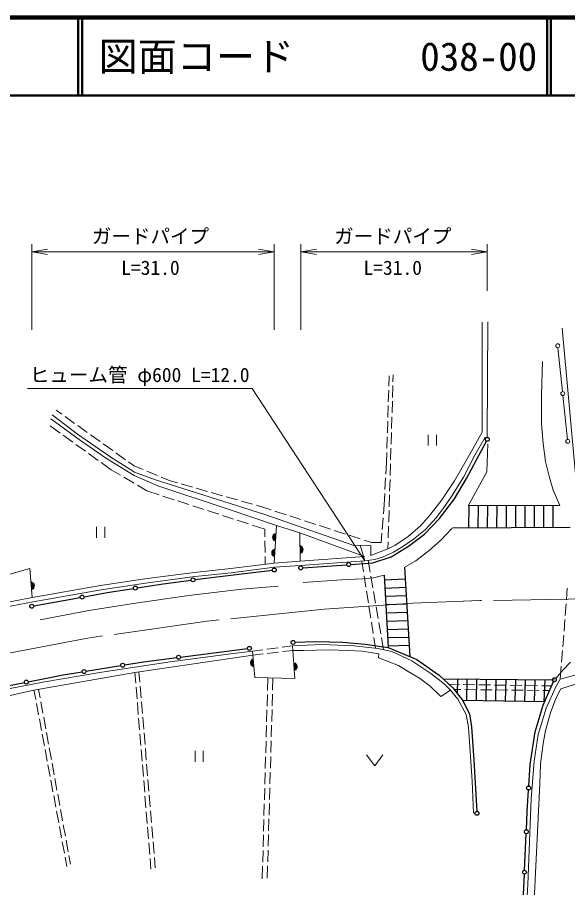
# Model space of a CAD drawing. Units: millimetres, scale not verified. Extents: x 40000 to 680000, y 20000 to 380000.
# Drawn here: x 109978 to 180374, y 268639 to 380000 of the extents above; entities that cross this region are included whole.
import ezdxf
from ezdxf.enums import TextEntityAlignment as Align

# ---------------------------------------------------------------- set-up
doc = ezdxf.new("R2010")
doc.units = ezdxf.units.MM
doc.header["$LTSCALE"] = 1000
doc.linetypes.add('CHAIN', pattern=[18.5, 12, -1.5, 3.5, -1.5])
for name, color, linetype, lineweight in [('M-BMK', 2, 'CHAIN', 13), ('M-STR-HTXT', 7, 'Continuous', 13), ('M-STR-STRC', 7, 'Continuous', 25), ('M-TTL', 2, 'Continuous', 140), ('M-TTL-LINE', 7, 'Continuous', 50), ('M-WORK', 1, 'Continuous', 13)]:
    doc.layers.add(name, color=color, linetype=linetype, lineweight=lineweight)
doc.layers.add('M-TTL-TXT', color=7, linetype='Continuous')
doc.styles.add('ＭＳ ゴシック', font='')
doc.styles.get('ＭＳ ゴシック').set_extended_font_data('MS Gothic')

# ---------------------------------------------------------------- blocks, each defined once
blk = doc.blocks.new('open_arrow')
at = {"color": 0, "linetype": 'Continuous', "lineweight": -2}
blk.add_lwpolyline([(7.5, 1.25), (0, 0), (7.5, -1.25)], dxfattribs=at)

msp = doc.modelspace()

# ---------------------------------------------------------------- linework, layer by layer
at = {"layer": 'M-BMK'}
for p, q in [((169139, 305369), (160587, 305049)), ((182872, 305578), (169139, 305369)), ((149238, 304290), (134253, 302731)), ((160587, 305049), (149238, 304290)), ((134253, 302731), (118748, 300534)), ((118748, 300534), (104362, 297776))]:
    msp.add_line(p, q, dxfattribs=at)
at = {"layer": 'M-STR-HTXT'}
for p, q in [((111818, 340000), (111818, 351000)), ((142845, 340000), (142845, 351000)), ((146228, 340000), (146228, 351000)), ((170102, 345000), (170102, 351000)), ((111818, 350000), (142845, 350000)), ((146228, 350000), (170102, 350000)), ((154423, 310443), (153831, 312445))]:
    msp.add_line(p, q, dxfattribs=at)
msp.add_lwpolyline([(154423, 310443), (140000, 332500), (111250, 332500)], dxfattribs=at)
at = {"layer": 'M-STR-STRC'}
for p, q in [((167435, 320982), (169984, 325781)), ((165889, 318398), (167435, 320982)), ((163971, 315867), (165889, 318398)), ((179368, 317554), (167646, 317474)), ((167753, 317475), (167690, 314688)), ((168944, 317483), (168892, 314694)), ((170136, 317491), (170093, 314700)), ((171328, 317499), (171295, 314707)), ((172520, 317507), (172497, 314713)), ((173711, 317515), (173699, 314720)), ((174903, 317524), (174901, 314726)), ((176095, 317532), (176102, 314732)), ((177287, 317540), (177304, 314739)), ((178478, 317548), (178506, 314745)), ((162053, 313869), (163971, 315867)), ((165648, 314677), (180700, 314757)), ((160002, 312324), (162053, 313869)), ((157791, 310965), (160002, 312324)), ((155446, 310192), (157791, 310965)), ((146478, 309570), (152124, 309962)), ((152623, 309997), (155446, 310192)), ((160233, 298189), (159558, 309625)), ((132690, 308053), (136238, 308514)), ((136238, 308514), (142597, 309258)), ((156894, 308613), (157395, 299377)), ((125309, 307008), (128646, 307528)), ((128646, 307528), (132194, 307989)), ((156926, 308035), (159645, 308150)), ((118505, 305865), (121479, 306409)), ((121479, 306409), (124815, 306930)), ((156983, 306977), (159708, 307087)), ((112063, 304687), (118013, 305775)), ((157040, 305918), (159771, 306024)), ((157098, 304859), (159833, 304961)), ((157155, 303801), (159896, 303897)), ((157213, 302742), (159959, 302834)), ((157270, 301683), (160022, 301771)), ((157327, 300625), (160084, 300708)), ((145497, 300026), (148098, 300123)), ((148098, 300123), (151614, 300043)), ((151614, 300043), (154465, 299804)), ((154465, 299804), (157395, 299377)), ((157385, 299566), (160147, 299645)), ((130852, 298148), (135106, 298702)), ((135106, 298702), (139413, 299231)), ((157395, 299377), (161085, 297832)), ((123687, 297135), (126101, 297530)), ((126101, 297530), (130356, 298084)), ((161085, 297832), (163962, 295808)), ((115845, 295852), (118259, 296247)), ((118753, 296328), (123194, 297054)), ((111361, 294980), (115845, 295852)), ((163962, 295808), (165694, 294209)), ((164452, 295355), (178682, 295236)), ((166275, 293451), (166312, 295340)), ((167466, 295330), (167430, 292602)), ((168714, 295320), (168670, 292583)), ((169962, 295309), (169910, 292563)), ((171209, 295299), (171150, 292543)), ((172457, 295288), (172390, 292523)), ((173705, 295278), (173630, 292503)), ((174952, 295268), (174870, 292483)), ((176200, 295257), (176110, 292463)), ((177448, 295247), (177350, 292443)), ((106387, 294013), (110871, 294885)), ((165694, 294209), (166919, 292611)), ((177244, 292000), (178581, 295008)), ((166919, 292611), (167825, 290879)), ((166919, 292611), (177440, 292441)), ((176205, 288563), (177244, 292000)), ((167825, 290879), (168065, 289201)), ((168065, 289201), (168384, 284965)), ((175565, 284407), (176205, 288563)), ((168384, 284965), (168761, 278390)), ((175400, 281640), (175565, 284407)), ((175206, 278373), (175371, 281140)), ((175102, 276037), (175206, 278373)), ((174874, 270864), (175080, 275537)), ((174646, 265692), (174852, 270365))]:
    msp.add_line(p, q, dxfattribs=at)
for centre in [(170102, 326002), (146228, 309553), (152374, 309979), (142845, 309287), (132442, 308021), (125062, 306969), (118259, 305820), (111818, 304642), (145247, 300017), (139662, 299262), (123440, 297095), (130604, 298116), (118506, 296287), (111116, 294933), (178682, 295236), (175385, 281390), (168775, 278140), (175091, 275787), (174863, 270615)]:
    msp.add_circle(centre, 250, dxfattribs=at)
at = {"layer": 'M-TTL'}
msp.add_line((680000, 380000), (40000, 380000), dxfattribs=at)
at = {"layer": 'M-TTL-LINE'}
for p, q in [((117750, 380000), (117750, 370000)), ((118250, 380000), (118250, 370000)), ((177750, 380000), (177750, 370000)), ((178250, 380000), (178250, 370000)), ((40000, 370000), (680000, 370000))]:
    msp.add_line(p, q, dxfattribs=at)
at = {"layer": 'M-WORK'}
for p, q in [((169461, 326911), (169440, 341000)), ((170159, 341060), (170099, 326221)), ((181444, 321094), (179688, 340214)), ((179140, 337732), (179730, 332114)), ((177154, 335952), (177029, 331716)), ((157498, 332815), (157539, 334142)), ((158058, 334261), (158032, 333377)), ((157436, 330816), (157482, 332315)), ((158016, 332877), (157971, 331378)), ((157956, 330878), (157910, 329379)), ((177029, 331716), (177056, 327986)), ((179782, 331616), (180371, 325998)), ((114940, 329733), (115664, 329215)), ((157373, 328817), (157420, 330316)), ((114252, 328641), (118071, 325835)), ((117680, 326669), (114412, 329120)), ((116071, 328925), (117291, 328052)), ((157895, 328879), (157850, 327379)), ((114158, 327726), (115434, 326811)), ((117698, 327762), (118918, 326889)), ((157311, 326818), (157358, 328317)), ((177056, 327986), (177242, 325482)), ((115840, 326519), (117058, 325644)), ((121783, 323810), (117680, 326669)), ((119325, 326599), (120546, 325727)), ((157249, 324819), (157296, 326318)), ((157835, 326880), (157789, 325380)), ((162544, 326597), (162544, 325197)), ((163594, 325197), (163594, 326597)), ((169461, 326911), (167880, 324096)), ((117465, 325353), (118683, 324478)), ((118071, 325835), (121356, 323561)), ((120952, 325436), (122173, 324564)), ((168510, 323957), (169813, 326278)), ((170059, 321849), (170186, 325446)), ((177242, 325482), (177562, 323164)), ((119089, 324187), (120308, 323312)), ((122580, 324273), (123800, 323401)), ((157193, 322992), (157234, 324319)), ((157774, 324881), (157728, 323381)), ((167880, 324096), (165908, 320704)), ((120714, 323021), (121990, 322105)), ((121356, 323561), (124908, 321377)), ((124953, 321821), (121783, 323810)), ((124207, 323110), (124931, 322593)), ((157114, 321563), (157193, 322992)), ((167042, 321163), (168510, 323957)), ((177562, 323164), (178068, 321140)), ((121990, 322105), (123180, 321398)), ((124931, 322593), (126066, 322124)), ((126528, 321933), (127915, 321361)), ((157713, 322882), (157668, 321382)), ((167646, 317474), (170059, 321849)), ((123610, 321143), (124899, 320377)), ((124908, 321377), (127928, 320062)), ((127644, 320835), (124953, 321821)), ((141643, 316382), (127644, 320835)), ((128377, 321170), (129513, 320701)), ((157005, 319566), (157087, 321064)), ((157653, 320882), (157607, 319383)), ((165621, 318806), (167042, 321163)), ((178068, 321140), (178521, 319488)), ((125329, 320121), (126519, 319414)), ((127928, 320062), (136932, 317079)), ((129513, 320701), (130457, 320433)), ((130938, 320296), (132381, 319885)), ((132862, 319749), (134305, 319338)), ((165908, 320704), (164292, 318253)), ((126519, 319414), (128127, 318892)), ((128602, 318738), (130029, 318275)), ((134786, 319201), (136228, 318791)), ((136709, 318654), (138152, 318244)), ((156899, 317638), (156978, 319067)), ((157592, 318883), (157547, 317384)), ((164461, 317137), (165621, 318806)), ((178521, 319488), (179368, 317554)), ((130505, 318121), (131932, 317658)), ((132407, 317503), (133834, 317040)), ((138633, 318107), (140076, 317697)), ((140557, 317560), (141501, 317291)), ((156803, 316472), (156899, 317638)), ((164292, 318253), (162800, 316353)), ((134309, 316886), (135736, 316423)), ((136212, 316269), (137639, 315806)), ((136932, 317079), (143113, 314965)), ((141501, 317291), (142447, 316982)), ((153139, 312374), (141643, 316382)), ((142922, 316827), (144348, 316361)), ((157531, 316884), (157486, 315385)), ((162800, 316353), (161575, 314967)), ((163549, 315953), (164461, 317137)), ((138114, 315651), (139541, 315188)), ((144823, 316205), (146249, 315739)), ((146724, 315584), (148150, 315118)), ((156638, 314479), (156762, 315974)), ((162140, 314437), (163549, 315953)), ((120105, 314819), (120105, 313419)), ((121155, 313419), (121155, 314819)), ((140017, 315034), (141624, 314512)), ((141624, 314512), (141641, 313523)), ((143113, 314965), (142834, 310175)), ((143113, 314965), (146114, 314059)), ((146114, 314059), (154385, 310992)), ((146165, 310415), (146114, 314059)), ((148625, 314962), (150051, 314496)), ((150526, 314341), (151952, 313875)), ((157471, 314885), (157425, 313386)), ((161575, 314967), (159941, 313529)), ((160660, 313218), (162140, 314437)), ((164130, 313065), (165550, 314604)), ((141649, 313023), (141673, 311523)), ((152427, 313720), (153853, 313254)), ((154328, 313098), (155274, 312789)), ((156500, 312816), (156596, 313981)), ((159941, 313529), (158325, 312445)), ((159287, 312271), (160660, 313218)), ((162673, 311763), (164130, 313065)), ((155181, 312410), (153139, 312374)), ((155199, 311131), (155181, 312410)), ((157383, 312001), (155199, 311131)), ((155274, 312789), (156500, 312816)), ((157410, 312886), (157383, 312001)), ((158325, 312445), (157383, 312001)), ((158114, 311548), (159287, 312271)), ((141682, 311023), (141698, 310033)), ((146165, 310415), (154385, 310992)), ((155723, 310613), (156670, 310945)), ((156670, 310945), (158114, 311548)), ((160956, 310472), (162673, 311763)), ((137267, 309482), (142834, 310175)), ((137330, 308936), (142888, 309627)), ((142834, 310175), (146165, 310415)), ((142888, 309627), (146204, 309866)), ((146204, 309866), (154423, 310443)), ((154260, 309049), (154045, 310417)), ((154423, 310443), (155723, 310613)), ((154877, 310503), (155132, 308988)), ((159558, 309625), (160956, 310472)), ((106813, 308137), (111572, 309469)), ((111887, 305761), (111572, 309469)), ((126291, 308150), (132604, 308976)), ((132604, 308976), (137267, 309482)), ((132670, 308430), (137330, 308936)), ((154571, 307073), (154338, 308555)), ((155215, 308495), (155465, 307015)), ((155529, 308261), (156894, 308613)), ((120616, 307298), (126291, 308150)), ((120705, 306755), (126367, 307606)), ((126367, 307606), (132670, 308430)), ((146549, 307688), (151450, 308034)), ((151450, 308034), (154088, 308167)), ((154088, 308167), (155529, 308261)), ((111887, 305761), (120616, 307298)), ((111986, 305220), (120705, 306755)), ((131923, 306009), (138690, 306835)), ((138690, 306835), (143325, 307235)), ((154881, 305097), (154648, 306579)), ((155548, 306522), (155797, 305043)), ((180222, 305445), (180338, 306940)), ((106985, 304829), (111887, 305761)), ((107093, 304290), (111986, 305220)), ((125103, 305024), (131923, 306009)), ((112875, 302892), (119135, 304091)), ((119135, 304091), (125103, 305024)), ((155191, 303121), (154959, 304603)), ((155880, 304550), (156129, 303071)), ((180068, 303451), (180184, 304946)), ((179914, 301457), (180030, 302952)), ((155502, 301146), (155269, 302627)), ((156212, 302578), (156462, 301099)), ((179760, 299463), (179876, 300958)), ((143857, 299404), (145174, 299579)), ((145174, 299579), (148948, 299730)), ((145482, 295411), (145174, 299579)), ((148948, 299730), (153024, 299597)), ((153024, 299597), (156088, 299250)), ((155794, 299283), (155579, 300652)), ((156545, 300606), (156800, 299091)), ((129524, 297547), (136953, 298510)), ((136953, 298510), (140061, 298901)), ((140061, 298901), (141378, 299076)), ((140061, 298901), (140340, 295544)), ((141419, 298541), (140104, 298385)), ((141874, 299141), (143361, 299338)), ((143405, 298777), (141916, 298600)), ((145218, 298992), (143902, 298836)), ((146583, 298998), (145218, 298992)), ((149860, 299078), (146583, 298998)), ((152151, 298971), (149860, 299078)), ((154096, 298891), (152151, 298971)), ((156227, 298545), (154096, 298891)), ((156088, 299250), (157873, 298851)), ((156200, 298039), (156227, 298545)), ((157873, 298851), (160431, 297652)), ((179606, 297469), (179722, 298964)), ((120773, 296228), (129524, 297547)), ((140104, 298385), (125013, 296179)), ((157399, 297559), (156200, 298039)), ((158731, 297053), (157399, 297559)), ((160431, 297652), (162881, 296053)), ((179791, 296524), (180726, 297471)), ((113220, 294949), (120773, 296228)), ((125639, 294914), (125527, 296254)), ((159770, 296441), (158731, 297053)), ((161422, 295428), (159770, 296441)), ((178855, 295399), (179791, 296524)), ((179440, 295311), (179568, 296970)), ((125013, 296179), (112101, 293905)), ((125013, 296179), (125125, 294798)), ((145482, 295411), (140340, 295544)), ((142016, 295501), (141971, 293868)), ((142632, 293912), (142677, 295484)), ((162781, 294416), (161422, 295428)), ((162881, 296053), (164586, 294721)), ((178854, 294351), (179440, 295311)), ((179440, 295311), (181766, 295945)), ((186071, 296157), (179500, 294062)), ((105041, 293324), (113220, 294949)), ((112891, 292911), (112691, 294009)), ((125166, 294300), (125288, 292805)), ((125805, 292921), (125681, 294415)), ((164166, 293110), (162781, 294416)), ((164586, 294721), (165412, 293895)), ((165213, 294653), (166524, 294633)), ((166710, 293993), (165852, 294003)), ((167024, 294625), (168524, 294602)), ((169024, 294595), (170524, 294572)), ((171024, 294564), (172523, 294541)), ((173023, 294534), (174523, 294511)), ((175023, 294503), (176523, 294480)), ((177023, 294473), (178334, 294453)), ((177628, 291607), (178854, 294351)), ((179500, 294062), (178865, 292854)), ((112101, 293905), (91534, 289367)), ((112101, 293905), (112327, 292695)), ((141957, 293368), (141916, 291868)), ((142575, 291913), (142618, 293412)), ((165412, 293895), (164166, 293110)), ((165412, 293895), (166345, 292750)), ((168710, 293968), (167210, 293986)), ((170710, 293944), (169210, 293962)), ((172710, 293920), (171210, 293938)), ((174710, 293895), (173210, 293914)), ((176710, 293871), (175210, 293889)), ((178068, 293855), (177209, 293865)), ((112419, 292203), (112694, 290729)), ((113249, 290944), (112980, 292419)), ((125328, 292306), (125450, 290811)), ((125972, 290927), (125847, 292422)), ((166345, 292750), (167384, 290805)), ((178865, 292854), (178172, 290989)), ((141902, 291369), (141860, 289869)), ((142518, 289914), (142561, 291413)), ((167384, 290805), (167677, 289180)), ((176616, 288224), (177628, 291607)), ((178172, 290989), (177533, 288725)), ((112785, 290237), (113061, 288763)), ((113608, 288976), (113339, 290452)), ((125490, 290313), (125612, 288818)), ((126138, 288934), (126013, 290429)), ((113966, 287008), (113697, 288484)), ((126305, 286941), (126180, 288436)), ((141846, 289369), (141805, 287870)), ((142460, 287914), (142503, 289414)), ((167677, 289180), (168183, 282253)), ((177533, 288725), (177240, 287073)), ((113152, 288271), (113427, 286797)), ((125653, 288319), (125774, 286824)), ((141791, 287370), (141749, 285871)), ((142403, 285915), (142446, 287415)), ((176083, 284814), (176616, 288224)), ((113519, 286305), (113794, 284831)), ((114325, 285041), (114056, 286516)), ((125815, 286326), (125937, 284831)), ((126471, 284948), (126346, 286443)), ((177240, 287073), (176893, 284462)), ((132704, 286137), (132704, 284737)), ((133754, 284737), (133754, 286137)), ((141736, 285371), (141694, 283871)), ((142346, 283916), (142389, 285415)), ((154649, 285631), (155699, 284231)), ((155699, 284231), (156749, 285631)), ((113886, 284339), (114161, 282865)), ((114683, 283073), (114414, 284549)), ((125977, 284333), (126099, 282838)), ((126637, 282955), (126513, 284450)), ((175723, 280005), (176083, 284814)), ((176893, 284462), (176813, 281931)), ((141680, 283372), (141639, 281872)), ((142288, 281917), (142331, 283416)), ((114253, 282373), (114528, 280899)), ((115042, 281106), (114773, 282581)), ((126140, 282339), (126261, 280844)), ((126804, 280962), (126679, 282457)), ((168183, 282253), (168343, 278151)), ((176813, 281931), (175774, 260166)), ((141625, 281372), (141583, 279873)), ((142231, 279918), (142274, 281417)), ((114620, 280407), (114895, 278932)), ((115400, 279138), (115131, 280614)), ((126302, 280346), (126424, 278851)), ((126970, 278969), (126845, 280464)), ((175271, 269029), (175723, 280005)), ((114986, 278441), (115261, 276966)), ((115759, 277170), (115490, 278646)), ((127136, 276976), (127012, 278471)), ((141569, 279373), (141528, 277874)), ((142174, 277919), (142217, 279418)), ((126464, 278352), (126586, 276857)), ((141514, 277374), (141473, 275874)), ((142116, 275919), (142159, 277419)), ((115353, 276475), (115628, 275000)), ((116117, 275203), (115848, 276678)), ((126626, 276359), (126748, 274864)), ((127303, 274983), (127178, 276478)), ((141459, 275375), (141417, 273875)), ((142059, 273920), (142102, 275420)), ((115720, 274509), (115995, 273034)), ((116476, 273235), (116207, 274711)), ((126789, 274366), (126910, 272871)), ((127469, 272990), (127344, 274485)), ((141403, 273375), (141362, 271876)), ((142002, 271921), (142045, 273420)), ((116087, 272543), (116313, 271332)), ((116765, 271645), (116565, 272743)), ((126951, 272372), (127063, 270992)), ((127623, 271152), (127511, 272492)), ((141348, 271376), (141303, 269743)), ((141942, 269849), (141987, 271421)), ((174844, 260211), (175271, 269029))]:
    msp.add_line(p, q, dxfattribs=at)
for centre in [(179114, 337981), (179756, 331865), (180397, 325749)]:
    msp.add_circle(centre, 250, dxfattribs=at)
for centre, radius, start, end in [((143138, 313461), 512, 99.35388, 253.99311), ((143138, 313461), 410, 102.59917, 250.74781), ((143138, 313461), 308, 108.13362, 245.21337), ((143138, 313461), 205, 119.95688, 233.3901), ((143022, 311465), 512, 99.35388, 253.99311), ((143022, 311465), 410, 102.59917, 250.74781), ((146031, 311913), 512, 283.46847, 78.10771), ((146031, 311913), 410, 286.71377, 74.86241), ((146031, 311913), 308, 292.24822, 69.32796), ((146031, 311913), 205, 304.07148, 57.5047), ((143022, 311465), 308, 108.13362, 245.21337), ((143022, 311465), 205, 119.95688, 233.3901), ((111648, 307247), 512, 287.52563, 82.16487), ((111648, 307247), 410, 290.77093, 78.91957), ((111648, 307247), 308, 296.30538, 73.38512), ((111648, 307247), 205, 308.12864, 61.56186), ((140297, 297416), 512, 107.44403, 262.08326), ((140297, 297416), 410, 110.68932, 258.83796), ((140297, 297416), 308, 116.22377, 253.30351), ((140297, 297416), 205, 128.04703, 241.48025), ((145259, 296899), 512, 286.90479, 81.54402), ((145259, 296899), 410, 290.15008, 78.29872), ((145259, 296899), 308, 295.68453, 72.76428), ((145259, 296899), 205, 307.50779, 60.94101)]:
    msp.add_arc(centre, radius, start, end, dxfattribs=at)

# ---------------------------------------------------------------- block references
at = {"layer": 'M-STR-HTXT', "xscale": 267, "yscale": 267}
for p in [(111818, 350000), (146228, 350000)]:
    msp.add_blockref('open_arrow', p, dxfattribs=at)
at = {"layer": 'M-STR-HTXT', "xscale": 267, "yscale": 267, "rotation": 180}
for p in [(142845, 350000), (170102, 350000)]:
    msp.add_blockref('open_arrow', p, dxfattribs=at)

# ---------------------------------------------------------------- texts
at = {"layer": 'M-STR-HTXT', "style": 'ＭＳ ゴシック'}
for s, p in [('ガードパイプ', (127000, 352000)), ('ガードパイプ', (158000, 352000)), ('ヒューム管 φ600 L=12.0', (125625, 334250))]:
    msp.add_text(s, height=1833, dxfattribs=at).set_placement(p, align=Align.MIDDLE_CENTER)
for p in [(127000, 346500), (158000, 346500)]:
    msp.add_text('L=31.0', height=1833, dxfattribs=at).set_placement(p, align=Align.BOTTOM_CENTER)
at = {"layer": 'M-TTL-TXT', "style": 'ＭＳ ゴシック'}
for s, p in [('図面コード', (120380, 375000)), ('038-00', (161521, 375000))]:
    msp.add_text(s, height=3666, dxfattribs=at).set_placement(p, align=Align.MIDDLE_LEFT)

doc.saveas('drawing.dxf')
